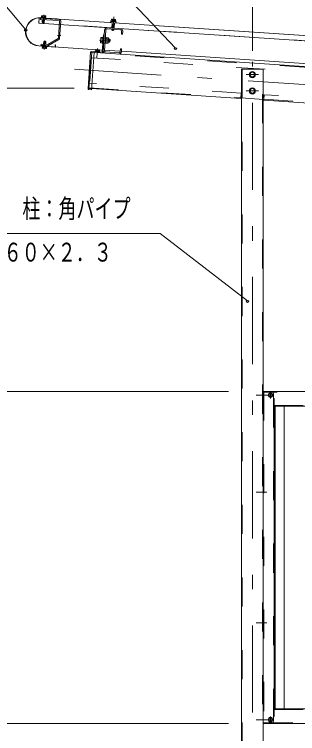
# Model space of a CAD drawing. Units: millimetres, scale not verified. Extents: x -21353 to 21363, y -10500 to 10500.
# Drawn here: x 10699 to 12652, y 1149 to 6102 of the extents above; entities that cross this region are included whole.
import ezdxf
from ezdxf.enums import TextEntityAlignment as Align

# ---------------------------------------------------------------- set-up
doc = ezdxf.new("R2010")
doc.units = ezdxf.units.MM
doc.header["$LTSCALE"] = 50
doc.linetypes.add('USER2', pattern=[10, 4, -6])
doc.linetypes.add('USER3', pattern=[24, 12, -5, 2, -5])
for name, color, linetype, lineweight in [('0-6_2-0BOLD', 7, 'Continuous', 18), ('0-7_2-1HIDDEN', 3, 'USER2', 18), ('0-8_2-2CENTER', 3, 'USER3', 18), ('0-9_2-4THIN', 4, 'Continuous', 18), ('0-A_2-5DIM', 3, 'Continuous', 18)]:
    doc.layers.add(name, color=color, linetype=linetype, lineweight=lineweight)
doc.styles.add('ＭＳ ゴシック', font='')
doc.styles.get('ＭＳ ゴシック').set_extended_font_data('MS Gothic')

msp = doc.modelspace()

# ---------------------------------------------------------------- linework, layer by layer
at = {"layer": '0-6_2-0BOLD'}
for p, q in [((10869.22, 6077.44), (15758.37, 5751.5)), ((10889.78, 6047.5), (10891.06, 6066.71)), ((10891.59, 6074.69), (10891.68, 6075.94)), ((10892.39, 6082.41), (10892.97, 6091.12)), ((10906.64, 6074.94), (10906.56, 6073.7)), ((10907.37, 6090.17), (10906.79, 6081.45)), ((11002.2, 5937.38), (11010.16, 6056.77)), ((11018.14, 6056.23), (11010.19, 5936.85)), ((11373.1, 6043.85), (11370.7, 6007.68)), ((11374.24, 6056.55), (11374.98, 6067.77)), ((11385.66, 6006.69), (11388.07, 6042.85)), ((11388.64, 6055.59), (11389.38, 6066.81)), ((10866.81, 6041.27), (12824.97, 5910.73)), ((11320.99, 5994.95), (11310.79, 5842.05)), ((11319.46, 5851.74), (11328.97, 5994.42)), ((11337.49, 6001.87), (11430.28, 5995.69)), ((11372.15, 6029.47), (11387.11, 6028.47)), ((10900.89, 5913.47), (10899.78, 5896.76)), ((11001.2, 5935.78), (10930.31, 5895.06)), ((10934.29, 5888.12), (11005.19, 5928.84)), ((11293.9, 5915.7), (11305.88, 5914.9)), ((11307.13, 5933.62), (11295.14, 5934.42)), ((11327.91, 5903.29), (11322.92, 5903.62)), ((11323.88, 5918.09), (11329.21, 5922.74)), ((11329.54, 5927.73), (11324.22, 5923.08)), ((11328.58, 5913.38), (11343.06, 5912.42)), ((11344.31, 5931.14), (11329.83, 5932.11)), ((11355.07, 5931.04), (11353.73, 5911.09)), ((10866.4, 5884.7), (10979.9, 5877.13)), ((11306.01, 5856.64), (10866.48, 5885.95)), ((10898.84, 5878.52), (10898.26, 5869.81)), ((10899.24, 5888.77), (10898.91, 5883.78)), ((10913.25, 5877.57), (10912.66, 5868.85)), ((10913.87, 5882.79), (10914.21, 5887.77)), ((11305.06, 5842.43), (11229.22, 5847.48)), ((11263.95, 5849.18), (11264.53, 5857.93)), ((11278.94, 5856.97), (11278.35, 5848.22)), ((11428.48, 5848.48), (11319.73, 5855.73)), ((14199.58, 5663.74), (11436.47, 5847.95)), ((16222.01, 5508.86), (11223.1, 5842.13)), ((11419.7, 5837.04), (11326.91, 5843.22)), ((16014.39, 3504.91), (12414.38, 3504.91)), ((12451.89, 3472.83), (12451.89, 3487.03)), ((12451.99, 3487.21), (12464.28, 3494.3)), ((12464.28, 3465.55), (12451.99, 3472.65)), ((12464.49, 3494.3), (12476.78, 3487.21)), ((12476.78, 3472.65), (12464.49, 3465.55)), ((12476.89, 3487.03), (12476.89, 3472.83)), ((12489.38, 3404.93), (15939.38, 3404.93)), ((12495.64, 1319.93), (12495.64, 3404.93)), ((12558.13, 1319.93), (12558.13, 3404.93)), ((15939.38, 1319.93), (12489.38, 1319.93)), ((12451.89, 1237.83), (12451.89, 1252.03)), ((12451.99, 1252.21), (12464.28, 1259.3)), ((12464.49, 1259.3), (12476.78, 1252.21)), ((12476.89, 1252.03), (12476.89, 1237.83)), ((12414.38, 1219.93), (16014.39, 1219.93)), ((12464.28, 1230.56), (12451.99, 1237.65)), ((12476.78, 1237.65), (12464.49, 1230.56))]:
    msp.add_line(p, q, dxfattribs=at)
for points in [[(10913.99, 6080.97), (10914.57, 6089.68), (10912.48, 6091.09), (10888.03, 6092.72), (10885.77, 6091.61), (10885.19, 6082.89)], [(15758.46, 5752.74), (10869.31, 6078.69), (10866.81, 6041.27)], [(11008.3, 6058.9), (10878.59, 6067.54), (10879.12, 6075.53), (11008.83, 6066.88)], [(10994.03, 6070.37), (10994.12, 6071.62), (10879.37, 6079.27)], [(10883.73, 6078.97), (10884, 6082.97), (10915.18, 6080.89), (10914.91, 6076.9)], [(10906.02, 6065.71), (10904.74, 6046.5), (10889.78, 6047.5), (10892.11, 6044.84), (10902.09, 6044.18), (10904.74, 6046.5)], [(11394.49, 6067.73), (11370.04, 6069.36), (11367.78, 6068.25), (11367.03, 6057.03)], [(11394.49, 6067.73), (11396.59, 6066.33), (11395.84, 6055.11)], [(11384.93, 5995.71), (11382.27, 5993.38), (11372.29, 5994.04), (11369.96, 5996.71), (11370.16, 5999.69)], [(11369.96, 5996.71), (11384.93, 5995.71), (11385.13, 5998.7)], [(11305.26, 5905.54), (11293.27, 5906.34), (11291.73, 5909.46), (11293.83, 5940.89), (11295.77, 5943.78), (11307.75, 5942.98)], [(11305.06, 5842.43), (11312.99, 5961.42), (11318.73, 5961.04)], [(11311.91, 5945.2), (11307.92, 5945.47), (11305.09, 5903.06), (11309.08, 5902.79)], [(11437.73, 5987.17), (11436.3, 5965.72), (11444.28, 5965.19), (11445.71, 5986.64)], [(10929.18, 5894.79), (10882.31, 5897.92), (10881.78, 5889.94), (10928.65, 5886.81)], [(10914.74, 5895.76), (10915.85, 5912.47), (10900.89, 5913.47), (10903.55, 5915.79), (10913.53, 5915.13), (10915.85, 5912.47)], [(11327.91, 5903.29), (11330.5, 5942.2), (11325.51, 5942.53)], [(11330.45, 5941.47), (11344.93, 5940.5), (11346.47, 5937.38), (11344.37, 5905.95), (11342.44, 5903.06), (11327.96, 5904.02)], [(11344.75, 5911.69), (11353.73, 5911.09), (11357.72, 5914.58), (11358.56, 5927.05), (11355.07, 5931.04), (11346.09, 5931.64)], [(10921.9, 5881), (10921.64, 5877.01), (10890.45, 5879.08), (10890.72, 5883.08)], [(10891.64, 5879), (10891.06, 5870.29), (10893.15, 5868.88), (10917.6, 5867.25), (10919.86, 5868.37), (10920.45, 5877.08)], [(10979.98, 5878.38), (10980.89, 5892.1), (10982.14, 5892.02), (10981.23, 5878.3)], [(11255.29, 5845.75), (11255.56, 5849.74), (11286.74, 5847.66), (11286.47, 5843.67)], [(11285.49, 5847.74), (11286.07, 5856.5), (11284.03, 5857.86), (11259.59, 5859.49), (11257.39, 5858.41), (11256.8, 5849.65)], [(11436.2, 5843.96), (11437.63, 5865.41), (11429.65, 5865.94), (11428.22, 5844.49)], [(11223.1, 5842.13), (11206.36, 5590.93), (11231.3, 5589.27)], [(11248.05, 5840.46), (11230.92, 5583.54), (11211.71, 5584.82)], [(11231.42, 5591.01), (12259.13, 5522.5), (12259.87, 5526.43)], [(12259.87, 5526.46), (12419.04, 5515.85), (12418.78, 5511.86), (16205.38, 5259.42)], [(12414.38, 5516.16), (12414.38, 352.43), (12264.39, 352.43), (12264.39, 5526.16)], [(12485.38, 3492.43), (12485.38, 3457.43), (12489.38, 3457.43), (12489.38, 1267.43), (12485.38, 1267.43), (12485.38, 1232.43)]]:
    msp.add_lwpolyline(points, dxfattribs=at)
for points in [[(11363.35, 6057.28), (11363.08, 6053.28), (11399.26, 6050.88), (11399.52, 6054.87)], [(12323.14, 5678.05), (12339.39, 5668.67), (12355.64, 5678.05), (12355.64, 5696.81), (12339.39, 5706.19), (12323.14, 5696.81)], [(12323.14, 5565.55), (12339.39, 5556.17), (12355.64, 5565.55), (12355.64, 5584.31), (12339.39, 5593.69), (12323.14, 5584.31)]]:
    msp.add_lwpolyline(points, close=True, dxfattribs=at)
for centre, radius in [((12339.39, 5687.43), 21.25), ((12339.39, 5687.43), 15.75), ((12339.39, 5574.93), 21.25), ((12339.39, 5574.93), 15.75), ((12464.39, 3479.93), 15.62), ((12464.39, 3479.93), 12.25), ((12464.39, 1244.93), 15.62), ((12464.39, 1244.93), 12.25)]:
    msp.add_circle(centre, radius, dxfattribs=at)
for centre, radius, start, end in [((10889.07, 6086.85), 5.79, 47.63968, 86.18591), ((10872.88, 5981.98), 97.5, 86.18591, 266.18591), ((10872.88, 5981.98), 96.25, 86.18591, 266.18591), ((10874.13, 5981.9), 96.25, 92.89789, 266.18591), ((10898.84, 6070.68), 21.27, 66.35458, 106.01503), ((10910.67, 6085.4), 5.79, 86.18591, 124.71735), ((11008.16, 6056.9), 2, 356.18593, 86.18591), ((11008.16, 6056.9), 10, 356.18593, 86.18591), ((11365.96, 6049.34), 3.75, 86.18591, 266.18591), ((11371.08, 6063.48), 5.79, 47.65448, 86.18591), ((11380.86, 6047.32), 21.27, 66.3568, 106.01724), ((11392.69, 6062.05), 5.79, 86.18591, 124.73215), ((11395.89, 6047.34), 3.75, 266.18593, 86.18591), ((11336.96, 5993.89), 16, 86.18718, 176.188), ((11336.95, 5993.89), 8, 86.18675, 176.18759), ((11429.75, 5987.7), 8, 356.18759, 86.18759), ((11429.75, 5987.7), 16, 356.18718, 86.18759), ((10929.31, 5896.79), 2, 266.18591, 299.8812), ((11000.21, 5937.52), 2, 299.85341, 356.18591), ((11000.21, 5937.52), 10, 299.87146, 356.18591), ((11299.02, 5910.66), 7.19, 135.45909, 176.18591), ((11318.88, 5923.44), 26.15, 155.16051, 197.21132), ((11300.9, 5938.74), 7.19, 176.18591, 216.91273), ((11319.33, 5923.41), 26.15, 335.16052, 17.21132), ((11337.31, 5908.1), 7.19, 356.18593, 36.91273), ((11339.18, 5936.19), 7.19, 315.45909, 356.18591), ((10894.96, 5874.57), 5.79, 266.18591, 304.71735), ((10906.79, 5889.29), 21.27, 246.35458, 286.01503), ((10916.56, 5873.13), 5.79, 227.63968, 266.18591), ((10929.31, 5896.79), 10, 266.18591, 299.87703), ((10979.98, 5878.38), 1.25, 266.18591, 356.18591), ((11228.84, 5841.74), 5.75, 86.18515, 176.18515), ((11260.65, 5853.57), 5.83, 48.34232, 86.18481), ((11270.36, 5836.89), 21.84, 66.88872, 105.4809), ((11282.2, 5852.13), 5.83, 86.18481, 124.0273), ((11327.44, 5851.21), 16, 176.18759, 266.18759), ((11327.44, 5851.21), 8, 176.18759, 266.18759), ((11420.23, 5845.02), 8, 266.18675, 356.18759), ((11305.06, 5842.43), 5.75, 266.18515, 356.18515), ((11420.23, 5845.02), 16, 266.18718, 356.188), ((11212.09, 5590.55), 5.75, 176.18515, 266.18515), ((12464.39, 3479.93), 14.38, 149.59184, 150.40814), ((12464.39, 3479.93), 14.38, 209.59184, 210.40814), ((12464.39, 3479.93), 14.38, 89.59184, 90.40814), ((12472.88, 3492.43), 12.5, 0, 90), ((12464.39, 3479.93), 14.38, 29.59184, 30.40814), ((12464.39, 3479.93), 14.38, 329.59184, 330.40814), ((12464.39, 3479.93), 14.38, 269.59184, 270.40814), ((12464.39, 1244.93), 14.38, 149.59184, 150.40814), ((12464.39, 1244.93), 14.38, 89.59184, 90.40814), ((12464.39, 1244.93), 14.38, 29.59184, 30.40814), ((12464.39, 1244.93), 14.38, 209.59184, 210.40814), ((12464.39, 1244.93), 14.38, 269.59184, 270.40814), ((12472.88, 1232.43), 12.5, 270, 0), ((12464.39, 1244.93), 14.38, 329.59184, 330.40814)]:
    msp.add_arc(centre, radius, start, end, dxfattribs=at)
at = {"layer": '0-7_2-1HIDDEN'}
for p, q in [((11370.78, 6008.92), (10866.9, 6042.51)), ((12817.56, 5912.47), (11385.75, 6007.93)), ((11212.09, 5590.55), (11228.84, 5841.74)), ((11230.59, 5804.04), (16219.51, 5471.45)), ((16221.63, 5503.13), (11232.7, 5835.72)), ((12270.13, 5724.93), (12270.13, 352.43)), ((12408.64, 352.43), (12408.64, 5724.93)), ((12414.38, 5724.93), (12414.38, 5516.16)), ((12419.16, 5517.6), (16205.76, 5265.16)), ((12418.38, 3504.91), (12418.38, 1219.93)), ((16010.39, 3500.91), (12418.38, 3500.91)), ((12485.38, 3457.43), (12485.38, 1267.43)), ((12489.38, 3408.93), (15939.38, 3408.93)), ((12489.38, 1315.93), (15939.38, 1315.93)), ((12418.38, 1223.93), (16010.39, 1223.93))]:
    msp.add_line(p, q, dxfattribs=at)
for points in [[(11233.08, 5841.46), (11216.45, 5592.01), (11231.42, 5591.01)], [(12264.39, 5526.16), (12264.39, 5724.93), (12414.38, 5724.93)], [(11216.72, 5596.01), (12259.39, 5526.49), (12261.63, 5559.92), (11218.95, 5629.43)], [(16008.31, 5272.56), (16010.81, 5309.97), (12421.27, 5549.28), (12419.04, 5515.85)]]:
    msp.add_lwpolyline(points, dxfattribs=at)
at = {"layer": '0-8_2-2CENTER'}
for p, q in [((10896.6, 6037.03), (10900.75, 6099.39)), ((10909.8, 6084.75), (10908.72, 6068.54)), ((11376.98, 5989.29), (11383.46, 6086.34)), ((10996.03, 5957.49), (11018.98, 5955.96)), ((10909.03, 5922.95), (10904.88, 5860.59)), ((11361.63, 5920.59), (11285.3, 5925.68)), ((10895.83, 5875.22), (10896.92, 5891.43)), ((11272.31, 5866.16), (11268.15, 5803.8)), ((12339.39, 93.79), (12339.39, 5775.18)), ((11112.52, 5724.22), (16276.06, 5379.99)), ((12381.89, 5687.43), (12296.89, 5687.43)), ((12381.89, 5574.93), (12296.89, 5574.93)), ((12364.88, 3479.93), (12439.88, 3479.93)), ((12442.51, 3479.93), (12486.26, 3479.93)), ((12464.39, 3458.05), (12464.39, 3501.81)), ((12439.88, 2812.43), (12364.88, 2812.43)), ((12364.88, 1912.43), (12439.88, 1912.43)), ((12439.88, 1244.93), (12364.88, 1244.93)), ((12442.51, 1244.93), (12486.26, 1244.93)), ((12464.39, 1266.8), (12464.39, 1223.06))]:
    msp.add_line(p, q, dxfattribs=at)
at = {"layer": '0-9_2-4THIN'}
for p, q in [((10893.05, 6066.58), (10891.64, 6045.38)), ((10893.59, 6074.56), (10893.67, 6075.81)), ((10902.62, 6044.64), (10904.03, 6065.85)), ((10904.56, 6073.83), (10904.65, 6075.08)), ((11372.16, 5999.56), (11371.83, 5994.57)), ((11372.38, 6032.93), (11374.14, 6029.34)), ((11374.14, 6029.33), (11372.69, 6007.55)), ((11382.8, 5993.84), (11383.13, 5998.83)), ((11383.66, 6006.82), (11385.12, 6028.6)), ((11385.11, 6028.6), (11387.34, 6031.92)), ((10901.77, 5896.62), (10903.02, 5915.33)), ((10913.99, 5914.6), (10912.75, 5895.89)), ((11344.92, 5914.18), (11356.4, 5913.42)), ((11357.39, 5928.38), (11345.92, 5929.15)), ((10900.9, 5883.65), (10901.24, 5888.64)), ((10912.22, 5887.9), (10911.88, 5882.92))]:
    msp.add_line(p, q, dxfattribs=at)
at = {"layer": '0-A_2-5DIM'}
for p, q in [((12339.39, 5851.28), (12339.39, 6724.05)), ((10787.01, 5996.02), (10767.01, 5996.02)), ((11819.44, 5869.64), (11799.44, 5869.64)), ((11111.24, 5594.93), (9711.63, 5594.93)), ((12315.76, 4128.75), (12295.76, 4128.75)), ((10061.63, 3504.93), (12175.48, 3504.93)), ((12175.48, 1219.93), (10061.63, 1219.93))]:
    msp.add_line(p, q, dxfattribs=at)
for points in [[(8289.38, 7629.93), (10139.39, 7629.93), (11809.44, 5869.64)], [(10777.01, 5996.02), (10139.39, 6754.93), (7539.39, 6754.93)], [(10003.85, 4592.9), (11703.85, 4592.9), (12305.76, 4128.75)]]:
    msp.add_lwpolyline(points, dxfattribs=at)
for centre in [(10777.01, 5996.02), (11809.44, 5869.64), (12305.76, 4128.75)]:
    msp.add_arc(centre, 10, 180, 0, dxfattribs=at)

# ---------------------------------------------------------------- texts
at = {"layer": '0-A_2-5DIM', "color": 7, "style": 'ＭＳ ゴシック', "width": 0.7}
for s, p in [('柱：角パイプ', (10753.85, 4660.66)), ('□－６０×６０×２．３', (10003.85, 4360.67))]:
    msp.add_text(s, height=130.2, dxfattribs=at).set_placement(p, align=Align.BOTTOM_LEFT)

doc.saveas('drawing.dxf')
